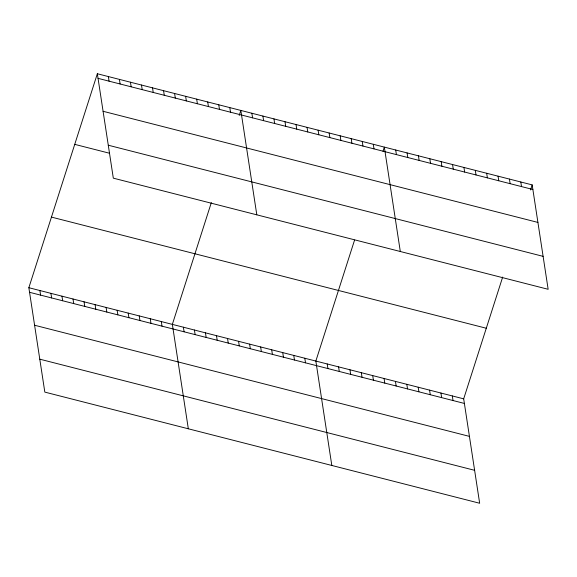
<?xml version="1.0" encoding="UTF-8"?>
<svg xmlns="http://www.w3.org/2000/svg" width="577" height="577" viewBox="0 0 577 577"><rect width="100%" height="100%" fill="white"/><g stroke="black" fill="none" stroke-linecap="round" stroke-linejoin="round"><path stroke-width="0.87" d="M502.668 277.083L463.684 398.844L479.66 503.252L44.826 392.108L28.85 287.707L97.34 73.748L532.174 184.892L548.15 289.293L113.316 178.156L97.34 73.748M211.326 202.614L172.35 324.382L188.326 428.783M239.217 115.472L240.833 110.423L256.808 214.832M354.566 240.09L315.843 361.058L331.818 465.459M382.984 151.304L384.332 147.106L400.308 251.507M530.559 189.934L532.174 184.892M98.04 78.349L532.874 189.487M103.081 111.282L537.915 222.426M108.274 145.216L543.108 256.354M74.736 144.358L109.551 153.251M51.454 217.103L486.288 328.241M28.85 287.707L463.684 398.844M29.557 292.301L464.391 403.446M34.591 325.24L469.433 436.378M39.784 359.175L474.626 470.313M520.8 181.986L521.507 186.58M509.426 179.079L510.133 183.674M498.059 176.173L498.759 180.767M486.685 173.266L487.385 177.86M475.311 170.359L476.011 174.954M463.937 167.453L464.644 172.047M452.563 164.546L453.27 169.14M441.196 161.639L441.895 166.234M429.822 158.733L430.521 163.327M418.448 155.826L419.147 160.42M452.318 395.937L453.017 400.539M407.073 152.919L407.78 157.514M440.943 393.031L441.643 397.632M395.699 150.013L396.406 154.607M429.569 390.124L430.276 394.726M418.195 387.217L418.902 391.819M373.29 144.279L373.997 148.88M406.821 384.311L407.528 388.912M362.255 141.459L362.955 146.053M395.454 381.404L396.154 386.006M351.213 138.639L351.92 143.233M384.08 378.498L384.78 383.099M340.178 135.819L340.877 140.413M372.706 375.591L373.413 380.185M329.135 132.999L329.842 137.593M361.332 372.684L362.039 377.279M318.1 130.178L318.807 134.773M349.958 369.778L350.665 374.372M307.065 127.351L307.765 131.953M338.591 366.871L339.29 371.465M296.023 124.531L296.729 129.125M327.217 363.964L327.916 368.559M284.988 121.711L285.687 126.305M273.945 118.891L274.652 123.485M304.807 358.238L305.507 362.832M262.91 116.071L263.61 120.665M293.765 355.418L294.472 360.012M251.868 113.251L252.575 117.845M282.73 352.597L283.43 357.192M271.688 349.777L272.394 354.372M229.797 107.603L230.497 112.205M260.653 346.95L261.352 351.552M218.755 104.783L219.462 109.378M249.61 344.13L250.317 348.724M207.72 101.963L208.42 106.557M238.575 341.31L239.282 345.904M196.678 99.143L197.384 103.737M227.54 338.49L228.24 343.084M185.643 96.323L186.342 100.917M216.498 335.67L217.204 340.264M174.607 93.496L175.307 98.097M205.462 332.85L206.162 337.444M163.565 90.676L164.272 95.277M194.42 330.022L195.127 334.624M152.53 87.855L153.23 92.45M183.385 327.202L184.085 331.797M141.488 85.035L142.194 89.63M130.452 82.215L131.152 86.81M161.308 321.562L162.014 326.156M119.41 79.395L120.117 83.99M150.272 318.742L150.972 323.336M108.375 76.575L109.075 81.169M139.23 315.922L139.937 320.516M128.195 313.095L128.895 317.696M117.153 310.275L117.859 314.869M106.118 307.454L106.817 312.049M95.082 304.634L95.782 309.229M84.04 301.814L84.747 306.409M73.005 298.994L73.705 303.589M61.963 296.167L62.669 300.768M50.927 293.347L51.627 297.948M39.885 290.527L40.592 295.121"/></g></svg>
